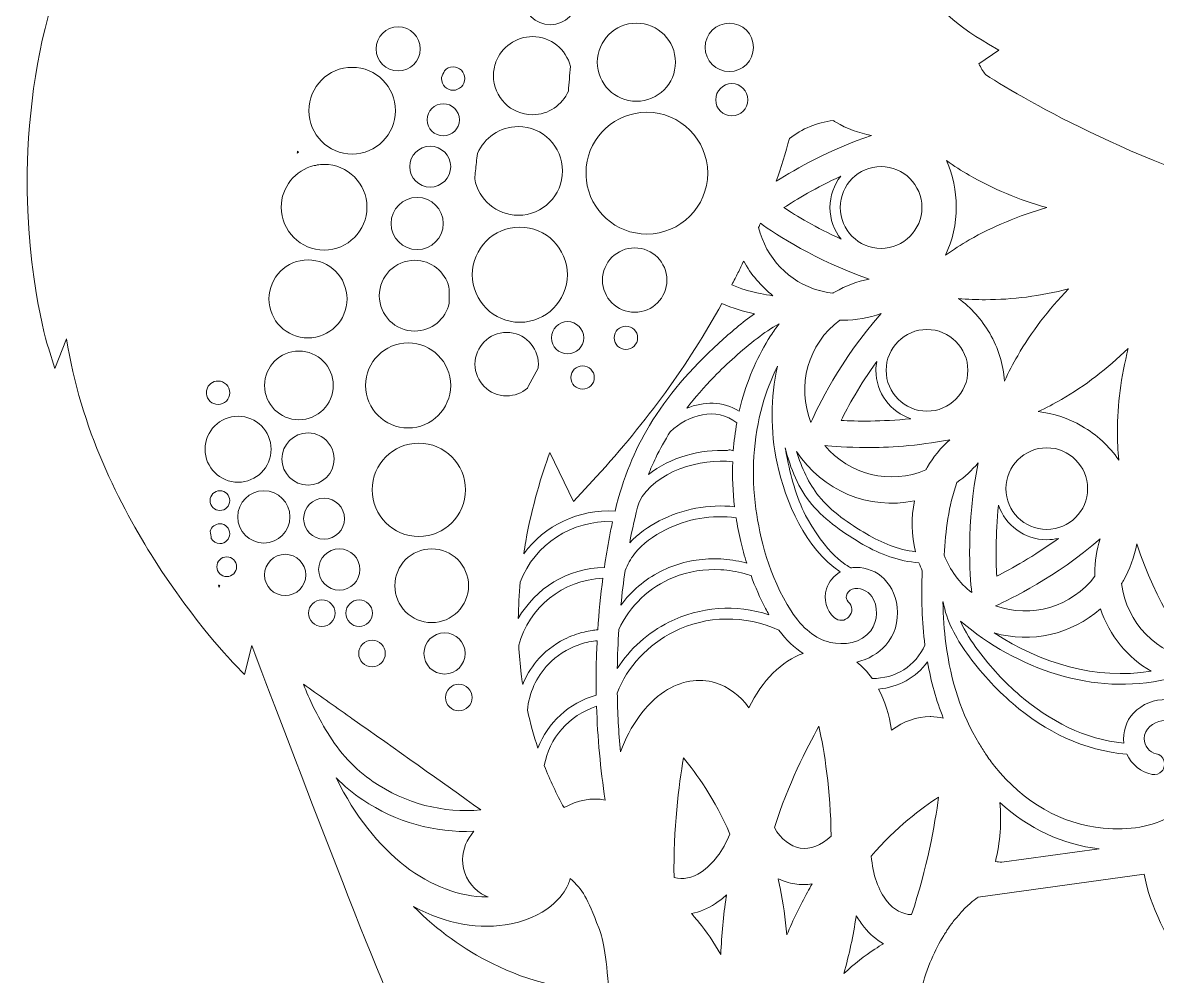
# Model space of a CAD drawing. Header units: millimetres. Extents: x -1097 to 2242, y 80 to 623.
# Drawn here: x 592.5 to 814.7, y 229.6 to 416.4 of the extents above; entities that cross this region are included whole.
import ezdxf

# ---------------------------------------------------------------- set-up
doc = ezdxf.new("R2010")
doc.units = ezdxf.units.MM
doc.header["$MEASUREMENT"] = 0
doc.layers.add('Layer 5', color=7, linetype='Continuous')

msp = doc.modelspace()

# ---------------------------------------------------------------- linework, layer by layer
at = {"layer": 'Layer 5', "lineweight": 0}
for points, knots in [([(1107.17, 281.55), (1107.17, 281.55), (1103.16, 279.67), (1103.16, 279.67), (1103.01, 279.6), (1088.28, 272.71), (1069.85, 267.82), (1052.98, 263.34), (1029.47, 259.66), (1013.25, 267.52), (996.35, 275.71), (987.84, 293.66), (979.6, 311.01), (972.42, 326.14), (965, 341.79), (952.01, 351.15), (933.94, 364.18), (910.05, 367.84), (884.75, 371.72), (870.87, 373.85), (856.53, 376.05), (842.23, 379.88), (811.56, 388.11), (789.65, 400.74), (781.07, 406.21), (780.58, 406.88), (780.15, 407.58), (779.76, 408.32), (779.76, 408.32), (783.7, 411.01), (783.7, 411.01), (783.7, 411.01), (781.63, 412.2), (781.63, 412.2), (768.2, 419.9), (760.38, 432.56), (755.96, 443.05), (755.96, 443.05), (754.98, 445.46), (754.98, 445.46), (754.77, 446.01), (754.57, 446.55), (754.37, 447.08), (751.31, 455.5), (749.99, 462.98), (749.47, 466.81), (754.05, 464.55), (763.27, 460.13), (766.31, 459.72), (768.2, 459.47), (769.72, 459.9), (770.83, 461), (772.93, 463.08), (773.43, 467.48), (772.45, 475.27), (771.16, 485.63), (760.84, 496.07), (754.68, 502.3), (753.49, 503.51), (752.46, 504.55), (751.76, 505.33), (750.29, 506.98), (750.77, 510.97), (751.38, 516.03), (752.2, 522.83), (753.23, 531.3), (750.6, 540.67), (749.67, 543.99), (745.33, 547.82), (740.74, 551.87), (737.45, 554.77), (733.72, 558.06), (733.25, 559.75), (732.81, 561.34), (734.48, 569.57), (735.82, 576.18), (739.31, 593.43), (739.97, 598.67), (737.62, 600.12), (733.22, 602.83), (716.17, 597.22), (712.19, 595.69), (707.07, 593.72), (701.49, 583.89), (698.87, 577.82), (698.87, 577.82), (695.86, 586.68), (695.86, 586.68), (695.86, 586.68), (695.3, 586.96), (695.3, 586.96), (694.86, 587.18), (693, 587.86), (687.97, 587.1), (682.22, 586.24), (676.49, 578.62), (673.37, 567.69), (671.9, 562.55), (671.66, 553.79), (671.42, 545.31), (671.18, 536.32), (670.92, 527.03), (669.21, 523.01), (668.63, 521.62), (668.33, 520.58), (668.08, 519.65), (666.81, 515.12), (665.89, 511.84), (625.88, 468.92), (614.83, 457.07), (606.47, 443.59), (601.02, 428.85), (596.66, 417.06), (594.14, 404.44), (593.54, 391.36), (592.52, 369.08), (597.34, 353.36), (597.54, 352.71), (597.54, 352.71), (598.8, 348.68), (598.8, 348.68), (598.8, 348.68), (601.12, 354.48), (601.12, 354.48), (603.72, 337.11), (611.7, 321.6), (618.3, 311.22), (626.26, 298.72), (633.76, 290.99), (634.08, 290.66), (634.08, 290.66), (635.93, 288.76), (635.93, 288.76), (635.93, 288.76), (637.4, 294.42), (637.4, 294.42), (643.27, 278.84), (662.19, 228.96), (668.5, 215.71), (671.48, 209.43), (674.25, 194.83), (676.09, 175.65), (677.63, 159.6), (677.83, 147.36), (677.32, 144.24), (666.55, 143.99), (655.18, 139.44), (654.56, 127.29), (654.29, 122.07), (657.62, 120.67), (660.29, 119.55), (661.64, 118.99), (663.03, 118.41), (664.11, 117.38), (670.33, 111.43), (678.52, 113.41), (680.67, 114.07), (687.03, 112), (692.67, 112.42), (697.43, 115.31), (697.5, 115.36), (697.58, 115.4), (697.65, 115.45), (695.06, 108.99), (697.02, 103.11), (699.8, 99.76), (702.27, 96.78), (705.63, 95.36), (708.64, 95.92), (713.26, 90.08), (721.96, 91.98), (725.18, 92.95), (726.35, 91.27), (728.58, 89.34), (731.82, 89.34), (732.29, 89.34), (732.79, 89.39), (733.3, 89.47), (739.51, 90.54), (749.73, 95.99), (750.73, 106.09), (751.51, 113.89), (751.03, 129.74), (750.6, 143.72), (750.28, 154.51), (749.97, 164.69), (750.39, 167.56), (751.16, 172.71), (756.64, 185.53), (758.81, 190.46), (759.04, 190.27), (759.26, 190.08), (759.48, 189.88), (759.5, 189.9), (759.52, 189.91), (759.54, 189.92), (759.54, 189.92), (762.25, 187.47), (762.25, 187.47), (762.25, 187.47), (762.54, 190.43), (762.54, 190.43), (762.57, 190.65), (764.81, 212.54), (768.45, 226.89), (769.6, 231.4), (771.22, 234.92), (772.88, 237.63), (773.09, 237.93), (773.29, 238.23), (773.5, 238.53), (773.48, 238.52), (773.46, 238.52), (773.44, 238.52), (773.95, 239.29), (774.46, 239.98), (774.95, 240.61), (775.48, 241.15), (776, 241.75), (776.5, 242.4), (777.99, 243.98), (779.2, 244.84), (779.66, 245.15), (779.66, 245.15), (812.12, 249.61), (812.12, 249.61), (814.64, 237.06), (824.34, 224.08), (840.98, 210.99), (856.02, 199.17), (870.79, 192.02), (870.93, 191.95), (876.76, 189.15), (882.44, 181.69), (881.98, 171.31), (881.6, 162.82), (857.82, 140.6), (848.18, 132.32), (835.2, 131.35), (828.08, 124.64), (825.75, 118.62), (824.18, 114.57), (824.61, 110.6), (826.89, 108.25), (829.2, 105.86), (836.83, 106.44), (839.74, 106.76), (846.32, 103.8), (852.18, 106.44), (854.41, 107.72), (855.69, 106.81), (857.97, 105.3), (859.47, 105.08), (861.14, 104.83), (862.66, 104.72), (864.05, 104.72), (874.69, 104.72), (877.81, 111.32), (879.76, 115.45), (880.28, 116.54), (880.72, 117.47), (881.15, 117.99), (882.69, 119.8), (893.59, 138.12), (902.81, 154.05), (906.59, 160.58), (912, 170.01), (916.31, 177.86), (922.54, 189.18), (922.6, 190.14), (922.65, 190.72), (922.84, 193.5), (921.51, 194.82), (918.59, 197.7), (916.69, 199.58), (914.09, 202.15), (910.39, 206.43), (904.47, 213.29), (904.83, 219.17), (905.67, 222.24), (906.15, 221.76), (906.64, 221.3), (907.13, 220.84), (913.19, 214.78), (924.52, 207.02), (936.4, 198.88), (948.82, 190.37), (961.67, 181.57), (966.07, 176.02), (969.65, 171.5), (970.96, 145.92), (970.46, 141.68), (970.16, 139.08), (968.59, 132.41), (960.69, 126.88), (957.66, 124.76), (955.65, 124.7), (953.31, 124.63), (950.33, 124.55), (946.95, 124.45), (941.75, 120.11), (938.37, 117.29), (935.83, 111.38), (937.61, 106.74), (938.82, 103.61), (942.36, 99.96), (952.44, 100.36), (961.95, 100.73), (966.54, 100.16), (969.89, 99.74), (971.08, 99.59), (972.11, 99.47), (973.16, 99.4), (978.32, 99.08), (985.87, 101.55), (990.13, 109.58), (992.58, 114.18), (997.05, 125.05), (1000.37, 133.35), (1003.67, 141.6), (1004.07, 150.82), (1001.49, 159.31), (1000.45, 162.74), (999.24, 166.35), (997.9, 170.03), (993.36, 182.45), (991.84, 213.67), (991.43, 224.92), (991.78, 224.66), (992.18, 224.39), (992.61, 224.11), (997.55, 220.94), (1006.22, 217.6), (1018.39, 214.17), (1033.8, 209.82), (1048.45, 213.98), (1058.03, 218.24), (1068.36, 222.82), (1075, 228.35), (1075.27, 228.59), (1075.27, 228.59), (1077.7, 230.63), (1077.7, 230.63), (1077.7, 230.63), (1072.37, 231.63), (1072.37, 231.63), (1086.23, 238.01), (1102.2, 256.86), (1102.96, 257.77), (1102.96, 257.77), (1105.58, 260.88), (1105.58, 260.88), (1105.58, 260.88), (1095.6, 259.22), (1095.6, 259.22), (1095.6, 259.22), (1107.17, 281.55), (1107.17, 281.55)], [0, 0, 0, 0, 1, 1, 1, 2, 2, 2, 3, 3, 3, 4, 4, 4, 5, 5, 5, 6, 6, 6, 7, 7, 7, 8, 8, 8, 9, 9, 9, 10, 10, 10, 11, 11, 11, 12, 12, 12, 13, 13, 13, 14, 14, 14, 15, 15, 15, 16, 16, 16, 17, 17, 17, 18, 18, 18, 19, 19, 19, 20, 20, 20, 21, 21, 21, 22, 22, 22, 23, 23, 23, 24, 24, 24, 25, 25, 25, 26, 26, 26, 27, 27, 27, 28, 28, 28, 29, 29, 29, 30, 30, 30, 31, 31, 31, 32, 32, 32, 33, 33, 33, 34, 34, 34, 35, 35, 35, 36, 36, 36, 37, 37, 37, 38, 38, 38, 39, 39, 39, 40, 40, 40, 41, 41, 41, 42, 42, 42, 43, 43, 43, 44, 44, 44, 45, 45, 45, 46, 46, 46, 47, 47, 47, 48, 48, 48, 49, 49, 49, 50, 50, 50, 51, 51, 51, 52, 52, 52, 53, 53, 53, 54, 54, 54, 55, 55, 55, 56, 56, 56, 57, 57, 57, 58, 58, 58, 59, 59, 59, 60, 60, 60, 61, 61, 61, 62, 62, 62, 63, 63, 63, 64, 64, 64, 65, 65, 65, 66, 66, 66, 67, 67, 67, 68, 68, 68, 69, 69, 69, 70, 70, 70, 71, 71, 71, 72, 72, 72, 73, 73, 73, 74, 74, 74, 75, 75, 75, 76, 76, 76, 77, 77, 77, 78, 78, 78, 79, 79, 79, 80, 80, 80, 81, 81, 81, 82, 82, 82, 83, 83, 83, 84, 84, 84, 85, 85, 85, 86, 86, 86, 87, 87, 87, 88, 88, 88, 89, 89, 89, 90, 90, 90, 91, 91, 91, 92, 92, 92, 93, 93, 93, 94, 94, 94, 95, 95, 95, 96, 96, 96, 97, 97, 97, 98, 98, 98, 99, 99, 99, 100, 100, 100, 101, 101, 101, 102, 102, 102, 103, 103, 103, 104, 104, 104, 105, 105, 105, 106, 106, 106, 107, 107, 107, 108, 108, 108, 109, 109, 109, 110, 110, 110, 111, 111, 111, 112, 112, 112, 113, 113, 113, 114, 114, 114, 115, 115, 115, 116, 116, 116, 117, 117, 117, 118, 118, 118, 119, 119, 119, 119]), ([(701.16, 421.29), (701.16, 418.37), (698.78, 415.99), (695.85, 415.99), (692.93, 415.99), (690.55, 418.37), (690.55, 421.29), (690.55, 424.22), (692.93, 426.6), (695.85, 426.6), (698.78, 426.6), (701.16, 424.22), (701.16, 421.29)], [0, 0, 0, 0, 1, 1, 1, 2, 2, 2, 3, 3, 3, 4, 4, 4, 4]), ([(670.36, 411.24), (670.36, 408.85), (668.42, 406.92), (666.04, 406.92), (663.66, 406.92), (661.72, 408.85), (661.72, 411.24), (661.72, 413.62), (663.66, 415.56), (666.04, 415.56), (668.42, 415.56), (670.36, 413.62), (670.36, 411.24)], [0, 0, 0, 0, 1, 1, 1, 2, 2, 2, 3, 3, 3, 4, 4, 4, 4]), ([(712.7, 416.28), (716.92, 416.28), (720.35, 412.85), (720.35, 408.63), (720.35, 404.42), (716.92, 400.98), (712.7, 400.98), (708.48, 400.98), (705.05, 404.42), (705.05, 408.63), (705.05, 412.85), (708.48, 416.28), (712.7, 416.28)], [0, 0, 0, 0, 1, 1, 1, 2, 2, 2, 3, 3, 3, 4, 4, 4, 4]), ([(726.16, 411.55), (726.16, 414.16), (728.29, 416.28), (730.9, 416.28), (733.51, 416.28), (735.63, 414.16), (735.63, 411.55), (735.63, 408.94), (733.51, 406.82), (730.9, 406.82), (728.29, 406.82), (726.16, 408.94), (726.16, 411.55)], [0, 0, 0, 0, 1, 1, 1, 2, 2, 2, 3, 3, 3, 4, 4, 4, 4]), ([(692.35, 413.66), (695.95, 413.66), (698.97, 411.16), (699.78, 407.81), (699.63, 406.13), (699.5, 404.53), (699.38, 403), (698.21, 400.27), (695.5, 398.36), (692.35, 398.36), (688.13, 398.36), (684.7, 401.79), (684.7, 406.01), (684.7, 406.47), (684.74, 406.93), (684.82, 407.37), (684.94, 407.81), (685.06, 408.25), (685.19, 408.69), (686.28, 411.59), (689.08, 413.66), (692.35, 413.66)], [0, 0, 0, 0, 1, 1, 1, 2, 2, 2, 3, 3, 3, 4, 4, 4, 5, 5, 5, 6, 6, 6, 7, 7, 7, 7]), ([(665.53, 399.15), (665.53, 394.47), (661.72, 390.66), (657.04, 390.66), (652.36, 390.66), (648.56, 394.47), (648.56, 399.15), (648.56, 403.83), (652.36, 407.63), (657.04, 407.63), (661.72, 407.63), (665.53, 403.83), (665.53, 399.15)], [0, 0, 0, 0, 1, 1, 1, 2, 2, 2, 3, 3, 3, 4, 4, 4, 4]), ([(676.8, 403.15), (675.54, 403.15), (674.52, 404.17), (674.52, 405.44), (674.52, 405.51), (674.52, 405.59), (674.53, 405.67), (674.72, 406.1), (674.91, 406.53), (675.11, 406.96), (675.53, 407.43), (676.13, 407.72), (676.8, 407.72), (678.07, 407.72), (679.09, 406.7), (679.09, 405.44), (679.09, 404.17), (678.07, 403.15), (676.8, 403.15)], [0, 0, 0, 0, 1, 1, 1, 2, 2, 2, 3, 3, 3, 4, 4, 4, 5, 5, 5, 6, 6, 6, 6]), ([(731.39, 404.44), (733.12, 404.44), (734.54, 403.02), (734.54, 401.28), (734.54, 399.54), (733.12, 398.13), (731.39, 398.13), (729.65, 398.13), (728.23, 399.54), (728.23, 401.28), (728.23, 403.02), (729.65, 404.44), (731.39, 404.44)], [0, 0, 0, 0, 1, 1, 1, 2, 2, 2, 3, 3, 3, 4, 4, 4, 4]), ([(674.89, 394.21), (673.15, 394.21), (671.73, 395.62), (671.73, 397.36), (671.73, 399.1), (673.15, 400.51), (674.89, 400.51), (676.63, 400.51), (678.04, 399.1), (678.04, 397.36), (678.04, 395.62), (676.63, 394.21), (674.89, 394.21)], [0, 0, 0, 0, 1, 1, 1, 2, 2, 2, 3, 3, 3, 4, 4, 4, 4]), ([(726.67, 386.91), (726.67, 380.34), (721.32, 374.99), (714.74, 374.99), (708.64, 374.99), (703.6, 379.59), (702.9, 385.51), (702.89, 386.38), (702.88, 387.26), (702.88, 388.14), (703.5, 394.14), (708.58, 398.84), (714.74, 398.84), (721.32, 398.84), (726.67, 393.49), (726.67, 386.91)], [0, 0, 0, 0, 1, 1, 1, 2, 2, 2, 3, 3, 3, 4, 4, 4, 5, 5, 5, 5]), ([(689.56, 396.03), (694.35, 396.03), (698.24, 392.14), (698.24, 387.35), (698.24, 382.57), (694.35, 378.67), (689.56, 378.67), (685.32, 378.67), (681.78, 381.74), (681.03, 385.77), (681.13, 386.84), (681.24, 387.91), (681.36, 388.98), (681.43, 389.58), (681.5, 390.17), (681.58, 390.75), (682.9, 393.85), (685.98, 396.03), (689.56, 396.03)], [0, 0, 0, 0, 1, 1, 1, 2, 2, 2, 3, 3, 3, 4, 4, 4, 5, 5, 5, 6, 6, 6, 6]), ([(751.21, 397.21), (751.39, 397.1), (751.57, 396.99), (751.75, 396.88), (753.93, 395.63), (756.28, 394.76), (758.72, 394.3), (750.59, 391.52), (744.01, 387.82), (740.08, 385.32), (741.03, 388.08), (741.89, 390.88), (742.66, 393.68), (745.15, 395.64), (748.09, 396.85), (751.21, 397.21)], [0, 0, 0, 0, 1, 1, 1, 2, 2, 2, 3, 3, 3, 4, 4, 4, 5, 5, 5, 5]), ([(646.24, 390.83), (646.29, 390.95), (646.33, 391.07), (646.36, 391.19), (646.42, 391.1), (646.48, 391.02), (646.54, 390.93), (646.44, 390.9), (646.34, 390.87), (646.24, 390.83)], [0, 0, 0, 0, 1, 1, 1, 2, 2, 2, 3, 3, 3, 3]), ([(672.32, 384.18), (670.11, 384.18), (668.31, 385.98), (668.31, 388.19), (668.31, 390.4), (670.11, 392.19), (672.32, 392.19), (674.53, 392.19), (676.33, 390.4), (676.33, 388.19), (676.33, 385.98), (674.53, 384.18), (672.32, 384.18)], [0, 0, 0, 0, 1, 1, 1, 2, 2, 2, 3, 3, 3, 4, 4, 4, 4]), ([(773.41, 389.36), (774.88, 388.33), (776.38, 387.37), (777.9, 386.49), (782.5, 383.84), (787.59, 381.72), (793.07, 380.16), (787.59, 378.61), (782.5, 376.49), (777.9, 373.84), (776.32, 372.92), (774.76, 371.93), (773.23, 370.85), (774.62, 373.78), (775.34, 376.98), (775.34, 380.29), (775.34, 383.46), (774.68, 386.53), (773.41, 389.36)], [0, 0, 0, 0, 1, 1, 1, 2, 2, 2, 3, 3, 3, 4, 4, 4, 5, 5, 5, 6, 6, 6, 6]), ([(649.59, 388.39), (649.79, 388.38), (650.01, 388.42), (650.19, 388.52), (650.63, 388.59), (651.08, 388.63), (651.54, 388.63), (656.17, 388.63), (659.93, 384.86), (659.93, 380.24), (659.93, 375.61), (656.17, 371.85), (651.54, 371.85), (646.91, 371.85), (643.15, 375.61), (643.15, 380.24), (643.15, 384.19), (645.9, 387.51), (649.59, 388.39)], [0, 0, 0, 0, 1, 1, 1, 2, 2, 2, 3, 3, 3, 4, 4, 4, 5, 5, 5, 6, 6, 6, 6]), ([(768.61, 380.19), (768.61, 375.78), (765.02, 372.19), (760.61, 372.19), (756.2, 372.19), (752.61, 375.78), (752.61, 380.19), (752.61, 384.6), (756.2, 388.19), (760.61, 388.19), (765.02, 388.19), (768.61, 384.6), (768.61, 380.19)], [0, 0, 0, 0, 1, 1, 1, 2, 2, 2, 3, 3, 3, 4, 4, 4, 4]), ([(741.6, 380.16), (744, 381.74), (747.85, 384.07), (752.71, 386.31), (751.4, 384.62), (750.61, 382.49), (750.61, 380.19), (750.61, 377.85), (751.42, 375.7), (752.77, 373.99), (747.88, 376.24), (744.01, 378.58), (741.6, 380.16)], [0, 0, 0, 0, 1, 1, 1, 2, 2, 2, 3, 3, 3, 4, 4, 4, 4]), ([(664.65, 377.05), (664.65, 379.87), (666.95, 382.17), (669.77, 382.17), (672.59, 382.17), (674.89, 379.87), (674.89, 377.05), (674.89, 374.23), (672.59, 371.93), (669.77, 371.93), (666.95, 371.93), (664.65, 374.23), (664.65, 377.05)], [0, 0, 0, 0, 1, 1, 1, 2, 2, 2, 3, 3, 3, 4, 4, 4, 4]), ([(689.87, 376.35), (695.01, 376.35), (699.19, 372.17), (699.19, 367.03), (699.19, 361.89), (695.01, 357.71), (689.87, 357.71), (684.74, 357.71), (680.56, 361.89), (680.56, 367.03), (680.56, 372.17), (684.74, 376.35), (689.87, 376.35)], [0, 0, 0, 0, 1, 1, 1, 2, 2, 2, 3, 3, 3, 4, 4, 4, 4]), ([(736.63, 376.25), (736.75, 376.53), (736.86, 376.81), (736.98, 377.09), (740.01, 374.93), (747.81, 369.82), (758.27, 366.18), (755.94, 365.71), (753.69, 364.86), (751.61, 363.66), (751.45, 363.57), (751.3, 363.47), (751.14, 363.38), (750.45, 363.46), (749.74, 363.59), (749.05, 363.77), (748.89, 363.84), (748.74, 363.89), (748.58, 363.91), (748.58, 363.91), (748.47, 363.92), (748.47, 363.92), (742.58, 365.61), (738.08, 370.31), (736.63, 376.25)], [0, 0, 0, 0, 1, 1, 1, 2, 2, 2, 3, 3, 3, 4, 4, 4, 5, 5, 5, 6, 6, 6, 7, 7, 7, 8, 8, 8, 8]), ([(712.37, 359.67), (708.89, 359.67), (706.06, 362.5), (706.06, 365.98), (706.06, 369.45), (708.89, 372.28), (712.37, 372.28), (715.84, 372.28), (718.67, 369.45), (718.67, 365.98), (718.67, 362.5), (715.84, 359.67), (712.37, 359.67)], [0, 0, 0, 0, 1, 1, 1, 2, 2, 2, 3, 3, 3, 4, 4, 4, 4]), ([(648.39, 369.93), (652.61, 369.93), (656.04, 366.5), (656.04, 362.28), (656.04, 358.07), (652.61, 354.64), (648.39, 354.64), (644.18, 354.64), (640.75, 358.07), (640.75, 362.28), (640.75, 366.5), (644.18, 369.93), (648.39, 369.93)], [0, 0, 0, 0, 1, 1, 1, 2, 2, 2, 3, 3, 3, 4, 4, 4, 4]), ([(669.28, 369.85), (672.52, 369.85), (675.24, 367.61), (676, 364.6), (676.01, 363.55), (676.03, 362.51), (676.05, 361.46), (675.38, 358.34), (672.6, 355.99), (669.28, 355.99), (665.46, 355.99), (662.35, 359.1), (662.35, 362.92), (662.35, 366.74), (665.46, 369.85), (669.28, 369.85)], [0, 0, 0, 0, 1, 1, 1, 2, 2, 2, 3, 3, 3, 4, 4, 4, 5, 5, 5, 5]), ([(732.59, 367.39), (732.96, 368.15), (733.34, 368.92), (733.71, 369.7), (735.14, 367.09), (737.1, 364.77), (739.45, 362.92), (738.59, 363.02), (737.75, 363.19), (737.03, 363.33), (737.03, 363.33), (736.6, 363.42), (736.6, 363.42), (734.86, 363.76), (733.11, 364.3), (731.39, 365.03), (731.83, 365.89), (732.22, 366.65), (732.59, 367.39)], [0, 0, 0, 0, 1, 1, 1, 2, 2, 2, 3, 3, 3, 4, 4, 4, 5, 5, 5, 6, 6, 6, 6]), ([(787.37, 351.17), (786.45, 349.58), (785.59, 347.92), (784.8, 346.21), (784.55, 349.48), (783.57, 352.64), (781.9, 355.55), (780.33, 358.25), (778.26, 360.56), (775.79, 362.36), (777.56, 362.21), (779.32, 362.13), (781.04, 362.13), (786.34, 362.13), (791.81, 362.84), (797.34, 364.24), (793.37, 360.15), (790.02, 355.77), (787.37, 351.17)], [0, 0, 0, 0, 1, 1, 1, 2, 2, 2, 3, 3, 3, 4, 4, 4, 5, 5, 5, 6, 6, 6, 6]), ([(690.64, 312.38), (690.76, 313.18), (690.89, 313.98), (691.03, 314.78), (692.29, 321.81), (694.16, 327.86), (695.74, 332.18), (695.74, 332.18), (700.41, 322.63), (700.41, 322.63), (700.41, 322.63), (704.87, 327.49), (704.87, 327.49), (714.64, 338.11), (722.91, 349.51), (729.44, 361.38), (731.54, 360.47), (733.68, 359.8), (735.84, 359.38), (733.36, 357.69), (731.1, 355.65), (729.05, 353.81), (729.05, 353.81), (728.83, 353.61), (728.83, 353.61), (723.29, 348.62), (718.72, 343.21), (715.27, 337.52), (712.31, 332.64), (710.12, 327.21), (708.52, 320.73), (701.31, 321.12), (694.71, 317.91), (690.64, 312.38)], [0, 0, 0, 0, 1, 1, 1, 2, 2, 2, 3, 3, 3, 4, 4, 4, 5, 5, 5, 6, 6, 6, 7, 7, 7, 8, 8, 8, 9, 9, 9, 10, 10, 10, 11, 11, 11, 11]), ([(699.24, 351.52), (697.5, 351.52), (696.08, 352.94), (696.08, 354.67), (696.08, 356.41), (697.5, 357.83), (699.24, 357.83), (700.98, 357.83), (702.39, 356.41), (702.39, 354.67), (702.39, 352.94), (700.98, 351.52), (699.24, 351.52)], [0, 0, 0, 0, 1, 1, 1, 2, 2, 2, 3, 3, 3, 4, 4, 4, 4]), ([(746.89, 338.11), (744.02, 345.22), (746.25, 353.47), (752.54, 358.13), (752.75, 358.13), (752.96, 358.12), (753.17, 358.12), (755.72, 358.12), (758.23, 358.56), (760.61, 359.41), (752.55, 350.22), (748.15, 340.98), (746.89, 338.11)], [0, 0, 0, 0, 1, 1, 1, 2, 2, 2, 3, 3, 3, 4, 4, 4, 4]), ([(687.3, 355.71), (690.72, 355.71), (693.51, 352.92), (693.51, 349.5), (693.51, 349.25), (693.49, 349), (693.46, 348.75), (693.46, 348.75), (691.51, 345.11), (691.51, 345.11), (691.49, 345.07), (691.44, 344.97), (691.35, 344.81), (690.26, 343.87), (688.85, 343.3), (687.3, 343.3), (683.88, 343.3), (681.09, 346.08), (681.09, 349.5), (681.09, 352.92), (683.88, 355.71), (687.3, 355.71)], [0, 0, 0, 0, 1, 1, 1, 2, 2, 2, 3, 3, 3, 4, 4, 4, 5, 5, 5, 6, 6, 6, 7, 7, 7, 7]), ([(712.94, 354.67), (712.94, 353.41), (711.91, 352.39), (710.65, 352.39), (709.39, 352.39), (708.36, 353.41), (708.36, 354.67), (708.36, 355.94), (709.39, 356.96), (710.65, 356.96), (711.91, 356.96), (712.94, 355.94), (712.94, 354.67)], [0, 0, 0, 0, 1, 1, 1, 2, 2, 2, 3, 3, 3, 4, 4, 4, 4]), ([(733.38, 342.41), (733.18, 341.7), (733.01, 340.99), (732.84, 340.27), (729.62, 342.28), (725.89, 342.25), (722.55, 340.86), (724.16, 342.96), (725.94, 345.02), (727.9, 347.03), (730.48, 349.68), (733.32, 352.21), (736.35, 354.55), (737.66, 355.56), (739.11, 356.61), (740.66, 357.42), (740.1, 356.7), (739.54, 355.91), (738.99, 355.05), (736.54, 351.25), (734.66, 347), (733.38, 342.41)], [0, 0, 0, 0, 1, 1, 1, 2, 2, 2, 3, 3, 3, 4, 4, 4, 5, 5, 5, 6, 6, 6, 7, 7, 7, 7]), ([(777.61, 348.3), (777.61, 343.89), (774.02, 340.3), (769.61, 340.3), (765.2, 340.3), (761.61, 343.89), (761.61, 348.3), (761.61, 352.71), (765.2, 356.3), (769.61, 356.3), (774.02, 356.3), (777.61, 352.71), (777.61, 348.3)], [0, 0, 0, 0, 1, 1, 1, 2, 2, 2, 3, 3, 3, 4, 4, 4, 4]), ([(668, 353.67), (672.59, 353.67), (676.33, 349.94), (676.33, 345.34), (676.33, 340.75), (672.59, 337.01), (668, 337.01), (663.4, 337.01), (659.66, 340.75), (659.66, 345.34), (659.66, 349.94), (663.4, 353.67), (668, 353.67)], [0, 0, 0, 0, 1, 1, 1, 2, 2, 2, 3, 3, 3, 4, 4, 4, 4]), ([(646.61, 352.07), (650.32, 352.07), (653.34, 349.05), (653.34, 345.34), (653.34, 341.63), (650.32, 338.61), (646.61, 338.61), (642.9, 338.61), (639.88, 341.63), (639.88, 345.34), (639.88, 349.05), (642.9, 352.07), (646.61, 352.07)], [0, 0, 0, 0, 1, 1, 1, 2, 2, 2, 3, 3, 3, 4, 4, 4, 4]), ([(806.9, 336.27), (806.9, 334.45), (806.98, 332.59), (807.16, 330.72), (805.3, 333.44), (802.86, 335.71), (799.94, 337.39), (797.28, 338.93), (794.38, 339.88), (791.39, 340.22), (792.96, 340.96), (794.48, 341.75), (795.94, 342.59), (800.54, 345.25), (804.92, 348.6), (809.01, 352.57), (807.61, 347.04), (806.9, 341.57), (806.9, 336.27)], [0, 0, 0, 0, 1, 1, 1, 2, 2, 2, 3, 3, 3, 4, 4, 4, 5, 5, 5, 6, 6, 6, 6]), ([(702.16, 349.18), (703.42, 349.18), (704.45, 348.15), (704.45, 346.89), (704.45, 345.63), (703.42, 344.61), (702.16, 344.61), (700.9, 344.61), (699.87, 345.63), (699.87, 346.89), (699.87, 348.15), (700.9, 349.18), (702.16, 349.18)], [0, 0, 0, 0, 1, 1, 1, 2, 2, 2, 3, 3, 3, 4, 4, 4, 4]), ([(750.65, 295.03), (747.79, 295.69), (745.22, 297.76), (743.01, 301.17), (738.63, 307.95), (736.85, 315.75), (736.12, 321.11), (735.17, 328.17), (735.59, 335.01), (737.38, 341.46), (738.12, 344.12), (739.12, 346.7), (740.35, 349.14), (738.94, 342.92), (738.91, 336.44), (740.26, 330.14), (741.9, 322.46), (745.84, 313.4), (752.62, 308.84), (751.38, 308.1), (750.42, 306.93), (749.95, 305.51), (749.28, 303.44), (749.85, 301.33), (751.48, 299.86), (752.33, 299.1), (753.55, 299.18), (754.33, 300.04), (755.12, 300.92), (755.07, 302.18), (754.2, 302.96), (753.76, 303.35), (753.75, 303.82), (753.82, 304.14), (753.93, 304.73), (754.39, 305.26), (754.96, 305.46), (756.4, 305.96), (758, 305.1), (758.78, 304.03), (760.11, 302.2), (760.02, 299.24), (758.58, 297.29), (758.58, 297.29), (758.58, 297.29), (758.58, 297.29), (756.79, 294.87), (753.31, 294.41), (750.65, 295.03)], [0, 0, 0, 0, 1, 1, 1, 2, 2, 2, 3, 3, 3, 4, 4, 4, 5, 5, 5, 6, 6, 6, 7, 7, 7, 8, 8, 8, 9, 9, 9, 10, 10, 10, 11, 11, 11, 12, 12, 12, 13, 13, 13, 14, 14, 14, 15, 15, 15, 16, 16, 16, 16]), ([(766.42, 338.82), (760.67, 338.23), (755.8, 338.32), (752.77, 338.5), (754.12, 341.19), (756.43, 345.38), (759.76, 350), (759.66, 349.44), (759.61, 348.88), (759.61, 348.3), (759.61, 343.9), (762.47, 340.15), (766.42, 338.82)], [0, 0, 0, 0, 1, 1, 1, 2, 2, 2, 3, 3, 3, 4, 4, 4, 4]), ([(633.08, 343.91), (633.08, 342.64), (632.05, 341.61), (630.78, 341.61), (629.58, 341.61), (628.59, 342.54), (628.49, 343.72), (628.51, 343.97), (628.54, 344.23), (628.56, 344.49), (628.82, 345.48), (629.71, 346.21), (630.78, 346.21), (632.05, 346.21), (633.08, 345.18), (633.08, 343.91)], [0, 0, 0, 0, 1, 1, 1, 2, 2, 2, 3, 3, 3, 4, 4, 4, 5, 5, 5, 5]), ([(731.68, 332.55), (731.53, 332.59), (731.39, 332.63), (731.24, 332.67), (730.96, 332.75), (730.72, 332.71), (730.53, 332.6), (725.38, 332.87), (719.25, 331.29), (715.04, 327.87), (715.48, 328.98), (715.95, 330.08), (716.48, 331.16), (717.32, 332.88), (718.28, 334.59), (719.34, 336.28), (722.84, 339.69), (728.26, 341.17), (732.38, 338.02), (732.05, 336.23), (731.82, 334.4), (731.68, 332.55)], [0, 0, 0, 0, 1, 1, 1, 2, 2, 2, 3, 3, 3, 4, 4, 4, 5, 5, 5, 6, 6, 6, 7, 7, 7, 7]), ([(634.69, 339.3), (638.25, 339.3), (641.15, 336.4), (641.15, 332.84), (641.15, 329.28), (638.25, 326.38), (634.69, 326.38), (631.13, 326.38), (628.23, 329.28), (628.23, 332.84), (628.23, 336.4), (631.13, 339.3), (634.69, 339.3)], [0, 0, 0, 0, 1, 1, 1, 2, 2, 2, 3, 3, 3, 4, 4, 4, 4]), ([(648.39, 336.05), (649.22, 336.05), (649.99, 335.85), (650.68, 335.5), (650.77, 335.45), (650.86, 335.41), (650.95, 335.36), (652.48, 334.47), (653.51, 332.82), (653.51, 330.93), (653.51, 328.11), (651.22, 325.82), (648.39, 325.82), (645.57, 325.82), (643.28, 328.11), (643.28, 330.93), (643.28, 333.76), (645.57, 336.05), (648.39, 336.05)], [0, 0, 0, 0, 1, 1, 1, 2, 2, 2, 3, 3, 3, 4, 4, 4, 5, 5, 5, 6, 6, 6, 6]), ([(660.95, 324.91), (660.95, 329.95), (665.05, 334.05), (670.09, 334.05), (675.13, 334.05), (679.24, 329.95), (679.24, 324.91), (679.24, 319.86), (675.13, 315.76), (670.09, 315.76), (665.05, 315.76), (660.95, 319.86), (660.95, 324.91)], [0, 0, 0, 0, 1, 1, 1, 2, 2, 2, 3, 3, 3, 4, 4, 4, 4]), ([(749.58, 333.59), (751.06, 333.43), (753.95, 333.18), (757.79, 333.18), (761.82, 333.18), (767.6, 333.47), (774.05, 334.69), (772.32, 333.14), (770.84, 331.31), (769.66, 329.28), (769.66, 329.28), (769.66, 329.28), (769.66, 329.28), (769.57, 329.12), (769.48, 328.96), (769.4, 328.8), (762.43, 325.82), (754.33, 327.87), (749.58, 333.59)], [0, 0, 0, 0, 1, 1, 1, 2, 2, 2, 3, 3, 3, 4, 4, 4, 5, 5, 5, 6, 6, 6, 6]), ([(731.93, 321.6), (726.86, 322.11), (721.73, 321.18), (717.17, 318.81), (715.07, 317.71), (713.01, 316.3), (711.39, 314.52), (711.87, 317.13), (712.46, 319.81), (713.22, 322.48), (716.21, 328.53), (725.42, 331.15), (731.51, 330.41), (731.52, 330.4), (731.54, 330.41), (731.56, 330.4), (731.45, 327.5), (731.58, 324.56), (731.93, 321.6)], [0, 0, 0, 0, 1, 1, 1, 2, 2, 2, 3, 3, 3, 4, 4, 4, 5, 5, 5, 6, 6, 6, 6]), ([(763.77, 301.95), (763.19, 307.29), (758.91, 310.07), (755.09, 309.67), (754.94, 309.65), (754.8, 309.63), (754.65, 309.61), (754.61, 309.89), (750.83, 310.98), (746.2, 319.24), (744.27, 322.7), (743.08, 326.96), (742.26, 330.83), (742.1, 331.59), (741.96, 332.35), (741.85, 333.11), (742.86, 329.18), (744.43, 325.09), (747.08, 322), (749.78, 318.85), (753.5, 316.29), (757.07, 314.22), (760.47, 312.24), (764.13, 310.9), (768.04, 310.61), (768.24, 310.08), (768.45, 309.55), (768.69, 309.03), (768.47, 303.74), (768.64, 298.98), (769.21, 294.51), (767.4, 290.44), (763.37, 287.87), (758.86, 287.96), (757.98, 289.22), (756.96, 290.29), (755.84, 291.15), (758.12, 291.71), (760.11, 292.87), (761.53, 294.49), (763.3, 296.51), (764.07, 299.08), (763.77, 301.95)], [0, 0, 0, 0, 1, 1, 1, 2, 2, 2, 3, 3, 3, 4, 4, 4, 5, 5, 5, 6, 6, 6, 7, 7, 7, 8, 8, 8, 9, 9, 9, 10, 10, 10, 11, 11, 11, 12, 12, 12, 13, 13, 13, 14, 14, 14, 14]), ([(767.38, 312.78), (763.94, 313.16), (760.72, 314.51), (757.74, 316.27), (754.45, 318.22), (750.84, 320.66), (748.43, 323.67), (746.43, 326.17), (745.01, 329.2), (744.08, 332.43), (749.05, 324.72), (758.22, 320.89), (767.17, 322.75), (766.48, 319.45), (766.56, 316.04), (767.38, 312.78)], [0, 0, 0, 0, 1, 1, 1, 2, 2, 2, 3, 3, 3, 4, 4, 4, 5, 5, 5, 5]), ([(785.07, 325.13), (785.07, 329.54), (788.66, 333.13), (793.07, 333.13), (797.48, 333.13), (801.07, 329.54), (801.07, 325.13), (801.07, 320.72), (797.48, 317.13), (793.07, 317.13), (788.66, 317.13), (785.07, 320.72), (785.07, 325.13)], [0, 0, 0, 0, 1, 1, 1, 2, 2, 2, 3, 3, 3, 4, 4, 4, 4]), ([(775.47, 326.34), (777.01, 327.43), (778.41, 328.72), (779.63, 330.16), (777.23, 318.19), (778.02, 307.98), (778.37, 304.78), (775.95, 306.68), (774.07, 309.21), (772.97, 312.1), (773.28, 316.82), (773.81, 321.79), (775.47, 326.34)], [0, 0, 0, 0, 1, 1, 1, 2, 2, 2, 3, 3, 3, 4, 4, 4, 4]), ([(631.13, 324.72), (632.2, 324.72), (633.07, 323.85), (633.07, 322.78), (633.07, 321.71), (632.2, 320.85), (631.13, 320.85), (630.07, 320.85), (629.2, 321.71), (629.2, 322.78), (629.2, 323.85), (630.07, 324.72), (631.13, 324.72)], [0, 0, 0, 0, 1, 1, 1, 2, 2, 2, 3, 3, 3, 4, 4, 4, 4]), ([(634.63, 319.6), (634.63, 322.42), (636.92, 324.72), (639.75, 324.72), (642.57, 324.72), (644.86, 322.42), (644.86, 319.6), (644.86, 316.78), (642.57, 314.48), (639.75, 314.48), (636.92, 314.48), (634.63, 316.78), (634.63, 319.6)], [0, 0, 0, 0, 1, 1, 1, 2, 2, 2, 3, 3, 3, 4, 4, 4, 4]), ([(651.54, 323.25), (653.75, 323.25), (655.55, 321.46), (655.55, 319.25), (655.55, 317.04), (653.75, 315.24), (651.54, 315.24), (649.33, 315.24), (647.53, 317.04), (647.53, 319.25), (647.53, 321.46), (649.33, 323.25), (651.54, 323.25)], [0, 0, 0, 0, 1, 1, 1, 2, 2, 2, 3, 3, 3, 4, 4, 4, 4]), ([(712.32, 312.35), (713.9, 314.37), (716.1, 315.9), (718.37, 317.06), (722.64, 319.24), (727.49, 320.03), (732.23, 319.44), (732.47, 317.89), (732.76, 316.35), (733.13, 314.8), (733.47, 313.36), (733.87, 311.95), (734.31, 310.56), (734.19, 310.59), (734.07, 310.62), (733.96, 310.65), (733.18, 310.85), (732.4, 311), (731.61, 311.12), (730.04, 311.35), (728.44, 311.44), (726.85, 311.37), (723.57, 311.22), (720.32, 310.39), (717.4, 308.9), (714.3, 307.32), (711.67, 305.04), (709.67, 302.29), (709.89, 304.58), (710.17, 306.85), (710.5, 309.12), (710.97, 310.27), (711.54, 311.36), (712.32, 312.35)], [0, 0, 0, 0, 1, 1, 1, 2, 2, 2, 3, 3, 3, 4, 4, 4, 5, 5, 5, 6, 6, 6, 7, 7, 7, 8, 8, 8, 9, 9, 9, 10, 10, 10, 11, 11, 11, 11]), ([(793.07, 315.13), (793.85, 315.13), (794.6, 315.23), (795.33, 315.39), (790.49, 311.85), (786.06, 309.4), (783.27, 308), (783.09, 311.08), (783, 316.03), (783.62, 321.88), (784.97, 317.96), (788.69, 315.13), (793.07, 315.13)], [0, 0, 0, 0, 1, 1, 1, 2, 2, 2, 3, 3, 3, 4, 4, 4, 4]), ([(629.44, 315.37), (629.38, 315.84), (629.32, 316.32), (629.26, 316.8), (629.48, 317.63), (630.24, 318.25), (631.13, 318.25), (632.2, 318.25), (633.07, 317.38), (633.07, 316.31), (633.07, 315.24), (632.2, 314.38), (631.13, 314.38), (630.41, 314.38), (629.77, 314.78), (629.44, 315.37)], [0, 0, 0, 0, 1, 1, 1, 2, 2, 2, 3, 3, 3, 4, 4, 4, 5, 5, 5, 5]), ([(707.43, 315.71), (707.05, 313.72), (706.72, 311.72), (706.43, 309.7), (699.18, 309.59), (692.92, 305.57), (689.57, 299.7), (689.6, 302.06), (689.73, 304.44), (689.95, 306.84), (692.78, 314.22), (700.09, 319.02), (708.03, 318.66), (707.82, 317.7), (707.62, 316.72), (707.43, 315.71)], [0, 0, 0, 0, 1, 1, 1, 2, 2, 2, 3, 3, 3, 4, 4, 4, 5, 5, 5, 5]), ([(650.47, 309.3), (650.47, 311.52), (652.28, 313.34), (654.51, 313.34), (656.74, 313.34), (658.55, 311.52), (658.55, 309.3), (658.55, 307.07), (656.74, 305.26), (654.51, 305.26), (652.28, 305.26), (650.47, 307.07), (650.47, 309.3)], [0, 0, 0, 0, 1, 1, 1, 2, 2, 2, 3, 3, 3, 4, 4, 4, 4]), ([(672.61, 313.34), (676.59, 313.34), (679.83, 310.1), (679.83, 306.12), (679.83, 302.14), (676.59, 298.9), (672.61, 298.9), (668.63, 298.9), (665.39, 302.14), (665.39, 306.12), (665.39, 310.1), (668.63, 313.34), (672.61, 313.34)], [0, 0, 0, 0, 1, 1, 1, 2, 2, 2, 3, 3, 3, 4, 4, 4, 4]), ([(803.54, 315.29), (802.84, 313.11), (802.48, 310.83), (802.48, 308.53), (802.48, 308.34), (802.49, 308.16), (802.49, 307.98), (797.98, 301.95), (789.99, 299.66), (783.03, 302.19), (786, 303.5), (794.73, 307.72), (803.54, 315.29)], [0, 0, 0, 0, 1, 1, 1, 2, 2, 2, 3, 3, 3, 4, 4, 4, 4]), ([(822.25, 291.67), (814.65, 292.73), (808.63, 298.79), (807.73, 306.57), (807.85, 306.74), (807.95, 306.93), (808.06, 307.11), (809.35, 309.35), (810.23, 311.78), (810.68, 314.29), (814.55, 302.78), (820.3, 294.34), (822.25, 291.67)], [0, 0, 0, 0, 1, 1, 1, 2, 2, 2, 3, 3, 3, 4, 4, 4, 4]), ([(632.48, 307.91), (631.41, 307.91), (630.54, 308.77), (630.54, 309.84), (630.54, 310.91), (631.41, 311.78), (632.48, 311.78), (633.54, 311.78), (634.41, 310.91), (634.41, 309.84), (634.41, 308.77), (633.54, 307.91), (632.48, 307.91)], [0, 0, 0, 0, 1, 1, 1, 2, 2, 2, 3, 3, 3, 4, 4, 4, 4]), ([(643.92, 304.19), (641.69, 304.19), (639.88, 306.01), (639.88, 308.23), (639.88, 310.46), (641.69, 312.27), (643.92, 312.27), (646.15, 312.27), (647.96, 310.46), (647.96, 308.23), (647.96, 306.01), (646.15, 304.19), (643.92, 304.19)], [0, 0, 0, 0, 1, 1, 1, 2, 2, 2, 3, 3, 3, 4, 4, 4, 4]), ([(719.08, 298.98), (715.02, 296.94), (711.39, 293.77), (708.96, 289.89), (709, 292.44), (709.1, 294.98), (709.27, 297.52), (711.36, 302.14), (715.27, 305.88), (719.99, 307.76), (722.92, 308.93), (726.09, 309.42), (729.24, 309.24), (730.79, 309.15), (732.33, 308.9), (733.83, 308.5), (734.31, 308.37), (734.74, 308.2), (735.16, 308.09), (735.97, 305.88), (736.91, 303.74), (737.98, 301.68), (738.2, 301.25), (738.43, 300.84), (738.66, 300.44), (732.22, 302.49), (725.19, 302.07), (719.08, 298.98)], [0, 0, 0, 0, 1, 1, 1, 2, 2, 2, 3, 3, 3, 4, 4, 4, 5, 5, 5, 6, 6, 6, 7, 7, 7, 8, 8, 8, 9, 9, 9, 9]), ([(690.43, 286.76), (690.32, 287.45), (690.23, 288.14), (690.14, 288.83), (689.92, 290.68), (689.76, 292.56), (689.67, 294.46), (691.62, 301.81), (698.18, 307.27), (706.14, 307.58), (705.7, 304.24), (705.37, 300.87), (705.14, 297.49), (705.14, 297.49), (705.14, 297.49), (705.14, 297.49), (705.13, 297.48), (705.13, 297.48), (705.12, 297.48), (704.76, 297.45), (704.4, 297.41), (704.04, 297.36), (703.5, 297.28), (702.97, 297.18), (702.44, 297.05), (701.12, 296.74), (699.85, 296.26), (698.64, 295.65), (696.55, 294.59), (694.65, 293.13), (693.14, 291.32), (691.99, 289.95), (691.08, 288.4), (690.43, 286.76)], [0, 0, 0, 0, 1, 1, 1, 2, 2, 2, 3, 3, 3, 4, 4, 4, 5, 5, 5, 6, 6, 6, 7, 7, 7, 8, 8, 8, 9, 9, 9, 10, 10, 10, 11, 11, 11, 11]), ([(630.93, 305.86), (630.91, 305.99), (630.89, 306.12), (630.86, 306.26), (630.95, 306.22), (631.04, 306.19), (631.13, 306.15), (631.06, 306.06), (630.99, 305.96), (630.93, 305.86)], [0, 0, 0, 0, 1, 1, 1, 2, 2, 2, 3, 3, 3, 3]), ([(651.12, 303.35), (652.55, 303.35), (653.72, 302.18), (653.72, 300.75), (653.72, 299.31), (652.55, 298.14), (651.12, 298.14), (649.68, 298.14), (648.51, 299.31), (648.51, 300.75), (648.51, 302.18), (649.68, 303.35), (651.12, 303.35)], [0, 0, 0, 0, 1, 1, 1, 2, 2, 2, 3, 3, 3, 4, 4, 4, 4]), ([(658.41, 303.35), (659.84, 303.35), (661.01, 302.18), (661.01, 300.75), (661.01, 299.31), (659.84, 298.14), (658.41, 298.14), (656.97, 298.14), (655.8, 299.31), (655.8, 300.75), (655.8, 302.18), (656.97, 303.35), (658.41, 303.35)], [0, 0, 0, 0, 1, 1, 1, 2, 2, 2, 3, 3, 3, 4, 4, 4, 4]), ([(804.12, 258.63), (796.05, 259.38), (788.5, 263.7), (782.85, 270.79), (782.25, 271.53), (781.66, 272.33), (781.08, 273.18), (780.68, 273.93), (780.23, 274.63), (779.76, 275.27), (776.43, 280.84), (774.26, 287.41), (773.31, 294.78), (772.98, 297.4), (772.78, 300.11), (772.73, 302.98), (772.75, 302.96), (772.77, 302.94), (772.79, 302.92), (773.42, 299.26), (775.25, 295.91), (777.42, 292.89), (780.02, 289.28), (783.05, 285.93), (786.42, 283.03), (792.75, 277.58), (800.4, 273.78), (808.77, 273.13), (809.7, 271.06), (811.49, 269.6), (813.69, 269.17), (814.43, 269.02), (815.12, 269.25), (815.59, 269.79), (816.09, 270.36), (816.26, 271.19), (816.01, 271.91), (815.78, 272.59), (815.23, 273.06), (814.5, 273.2), (813.17, 273.47), (812.19, 274.72), (812.16, 276.18), (812.12, 278.06), (813.91, 279.39), (815.62, 279.69), (817.11, 279.95), (818.47, 279.58), (819.67, 278.61), (821.47, 277.15), (822.75, 274.37), (822.84, 271.68), (823.01, 266.97), (820.98, 263.05), (817.26, 260.93), (813.84, 258.97), (809.17, 258.16), (804.12, 258.63)], [0, 0, 0, 0, 1, 1, 1, 2, 2, 2, 3, 3, 3, 4, 4, 4, 5, 5, 5, 6, 6, 6, 7, 7, 7, 8, 8, 8, 9, 9, 9, 10, 10, 10, 11, 11, 11, 12, 12, 12, 13, 13, 13, 14, 14, 14, 15, 15, 15, 16, 16, 16, 17, 17, 17, 18, 18, 18, 19, 19, 19, 19]), ([(728.17, 287.12), (724.89, 288.12), (721.44, 287.52), (718.2, 285.39), (714.53, 282.98), (711.48, 278.75), (709.58, 273.6), (709.22, 277.43), (709.02, 281.25), (708.96, 285.07), (710.84, 290.3), (715.08, 294.6), (720.02, 297.1), (726.45, 300.36), (734.06, 300.38), (740.6, 297.44), (742.06, 295.48), (743.64, 293.96), (745.37, 292.85), (741.17, 291.41), (737.32, 287.58), (734.74, 282.21), (732.96, 284.66), (730.71, 286.34), (728.17, 287.12)], [0, 0, 0, 0, 1, 1, 1, 2, 2, 2, 3, 3, 3, 4, 4, 4, 5, 5, 5, 6, 6, 6, 7, 7, 7, 8, 8, 8, 8]), ([(803.59, 301.62), (805.31, 296.34), (808.89, 292.04), (813.5, 289.36), (802.75, 287.65), (791.84, 290.92), (782.79, 296.87), (790, 294.81), (797.86, 296.52), (803.59, 301.62)], [0, 0, 0, 0, 1, 1, 1, 2, 2, 2, 3, 3, 3, 3]), ([(824.27, 279.75), (822.37, 282.16), (819.5, 283.68), (816.59, 283.81), (814.1, 283.92), (811.78, 282.98), (810.06, 281.17), (808.57, 279.61), (807.9, 277.44), (808.17, 275.28), (800.55, 276.02), (793.56, 279.68), (787.8, 284.64), (784.79, 287.23), (782.08, 290.17), (779.7, 293.36), (778.34, 295.18), (777.08, 297.12), (776.17, 299.18), (787.26, 289.79), (802.21, 284.47), (816.65, 287.84), (819.15, 286.88), (821.85, 286.36), (824.65, 286.36), (825.33, 286.36), (825.99, 286.39), (826.66, 286.45), (827.92, 285.46), (828.98, 283.88), (829.69, 282.8), (830.83, 281.05), (831.67, 279.14), (832.23, 277.14), (833.08, 274.12), (833.2, 270.91), (832.6, 267.84), (831.83, 267.16), (831.03, 266.48), (830.19, 265.78), (828.14, 264.08), (825.94, 262.25), (823.59, 260.88), (824.32, 261.76), (824.93, 262.7), (825.39, 263.71), (827.46, 268.14), (827.98, 275.06), (824.27, 279.75)], [0, 0, 0, 0, 1, 1, 1, 2, 2, 2, 3, 3, 3, 4, 4, 4, 5, 5, 5, 6, 6, 6, 7, 7, 7, 8, 8, 8, 9, 9, 9, 10, 10, 10, 11, 11, 11, 12, 12, 12, 13, 13, 13, 14, 14, 14, 15, 15, 15, 16, 16, 16, 16]), ([(675.13, 296.9), (677.36, 296.9), (679.17, 295.08), (679.17, 292.86), (679.17, 290.63), (677.36, 288.82), (675.13, 288.82), (672.9, 288.82), (671.09, 290.63), (671.09, 292.86), (671.09, 295.08), (672.9, 296.9), (675.13, 296.9)], [0, 0, 0, 0, 1, 1, 1, 2, 2, 2, 3, 3, 3, 4, 4, 4, 4]), ([(660.93, 295.46), (662.37, 295.46), (663.53, 294.29), (663.53, 292.86), (663.53, 291.42), (662.37, 290.25), (660.93, 290.25), (659.49, 290.25), (658.32, 291.42), (658.32, 292.86), (658.32, 294.29), (659.49, 295.46), (660.93, 295.46)], [0, 0, 0, 0, 1, 1, 1, 2, 2, 2, 3, 3, 3, 4, 4, 4, 4]), ([(695.47, 290.75), (697.09, 292.43), (699.12, 293.72), (701.31, 294.51), (702.41, 294.91), (703.55, 295.19), (704.71, 295.32), (704.82, 295.33), (704.92, 295.34), (705.02, 295.35), (704.94, 293.76), (704.87, 292.17), (704.84, 290.58), (704.8, 288.62), (704.8, 286.65), (704.84, 284.68), (699.43, 283.2), (695.3, 279.23), (693.42, 274.31), (692.6, 276.73), (691.92, 279.21), (691.36, 281.73), (691.69, 285.07), (693.06, 288.27), (695.47, 290.75)], [0, 0, 0, 0, 1, 1, 1, 2, 2, 2, 3, 3, 3, 4, 4, 4, 5, 5, 5, 6, 6, 6, 7, 7, 7, 8, 8, 8, 8]), ([(770.33, 280.49), (770.3, 280.49), (770.27, 280.49), (770.23, 280.49), (767.62, 280.49), (765.03, 279.58), (762.64, 277.82), (762.21, 280.85), (761.35, 283.58), (760.13, 285.89), (763.98, 286.19), (767.46, 288.15), (769.71, 291.19), (770.4, 287.32), (771.44, 283.62), (772.8, 280.18), (772, 280.38), (771.17, 280.48), (770.33, 280.49)], [0, 0, 0, 0, 1, 1, 1, 2, 2, 2, 3, 3, 3, 4, 4, 4, 5, 5, 5, 6, 6, 6, 6]), ([(647.51, 286.82), (650.35, 284.81), (653.45, 282.62), (656.66, 280.35), (656.66, 280.35), (656.99, 280.12), (656.99, 280.12), (665.36, 274.21), (674.75, 267.58), (682.24, 262.21), (674.93, 261.51), (667.37, 263.47), (661.17, 267.74), (657.55, 270.23), (654.53, 273.46), (652.2, 277.35), (650.15, 280.77), (648.6, 283.89), (647.51, 286.82)], [0, 0, 0, 0, 1, 1, 1, 2, 2, 2, 3, 3, 3, 4, 4, 4, 5, 5, 5, 6, 6, 6, 6]), ([(677.92, 286.82), (679.35, 286.82), (680.52, 285.65), (680.52, 284.21), (680.52, 282.78), (679.35, 281.61), (677.92, 281.61), (676.48, 281.61), (675.31, 282.78), (675.31, 284.21), (675.31, 285.65), (676.48, 286.82), (677.92, 286.82)], [0, 0, 0, 0, 1, 1, 1, 2, 2, 2, 3, 3, 3, 4, 4, 4, 4]), ([(704.9, 282.5), (705.1, 276.39), (705.65, 270.25), (706.58, 264.15), (703.93, 264.65), (701.15, 264.14), (698.53, 262.67), (697.06, 265.32), (695.78, 268.06), (694.67, 270.88), (695.63, 276.23), (699.42, 280.74), (704.9, 282.5)], [0, 0, 0, 0, 1, 1, 1, 2, 2, 2, 3, 3, 3, 4, 4, 4, 4]), ([(744.79, 254.75), (742.82, 255.06), (741.03, 256.48), (739.72, 258.76), (742.48, 267.26), (746.01, 274.26), (748.46, 278.61), (749.48, 273.73), (750.75, 265.99), (750.83, 257.05), (748.88, 255.27), (746.75, 254.45), (744.79, 254.75)], [0, 0, 0, 0, 1, 1, 1, 2, 2, 2, 3, 3, 3, 4, 4, 4, 4]), ([(725.41, 250.05), (723.61, 248.86), (721.78, 248.51), (720.08, 249), (719.89, 258.4), (721.02, 267.08), (721.93, 272.41), (724.44, 269.38), (728.05, 264.33), (731.01, 257.49), (729.64, 254.17), (727.67, 251.53), (725.41, 250.05)], [0, 0, 0, 0, 1, 1, 1, 2, 2, 2, 3, 3, 3, 4, 4, 4, 4]), ([(667.39, 251.22), (662.16, 255.25), (657.63, 261.03), (653.94, 268.4), (653.92, 268.43), (653.91, 268.45), (653.9, 268.48), (655.48, 266.88), (657.22, 265.45), (659.1, 264.19), (665.6, 259.82), (673.24, 257.69), (680.88, 258.03), (679.48, 256.42), (678.71, 254.51), (678.67, 252.53), (678.63, 250.18), (679.79, 247.74), (681.64, 246.3), (682.27, 245.81), (682.97, 245.43), (683.7, 245.19), (683.6, 245.19), (683.5, 245.19), (683.41, 245.19), (678.15, 245.19), (672.48, 247.3), (667.39, 251.22)], [0, 0, 0, 0, 1, 1, 1, 2, 2, 2, 3, 3, 3, 4, 4, 4, 5, 5, 5, 6, 6, 6, 7, 7, 7, 8, 8, 8, 9, 9, 9, 9]), ([(766.58, 241.71), (764.81, 241.75), (763.17, 242.64), (761.81, 244.3), (760.09, 246.41), (758.99, 249.55), (758.7, 253.16), (763.59, 258.83), (768.58, 262.57), (771.89, 264.72), (771.15, 259.33), (769.61, 250.66), (766.58, 241.71)], [0, 0, 0, 0, 1, 1, 1, 2, 2, 2, 3, 3, 3, 4, 4, 4, 4]), ([(784.26, 251.97), (783.85, 252.03), (783.43, 252.07), (783.01, 252.08), (783.96, 255.9), (784.25, 259.89), (783.87, 263.66), (789.39, 258.57), (796.27, 255.39), (803.31, 254.59), (803.31, 254.59), (784.26, 251.97), (784.26, 251.97)], [0, 0, 0, 0, 1, 1, 1, 2, 2, 2, 3, 3, 3, 4, 4, 4, 4]), ([(669.08, 243.28), (675.38, 239.88), (682.1, 238.66), (688.18, 239.91), (696.31, 241.57), (698.81, 246.34), (699.38, 247.77), (699.52, 248.11), (699.64, 248.46), (699.73, 248.81), (702.29, 246.51), (702.99, 245.1), (705.34, 239.13), (705.97, 237.52), (706.81, 234.04), (707.31, 226.54), (699.59, 226.63), (691.72, 228.55), (684.51, 232.11), (678.94, 234.87), (673.68, 238.68), (669.08, 243.28)], [0, 0, 0, 0, 1, 1, 1, 2, 2, 2, 3, 3, 3, 4, 4, 4, 5, 5, 5, 6, 6, 6, 7, 7, 7, 7]), ([(740.45, 248.75), (741.48, 248.24), (742.57, 247.89), (743.7, 247.71), (744.84, 247.54), (745.99, 247.54), (747.12, 247.73), (746.81, 247.19), (746.5, 246.65), (746.2, 246.12), (744.76, 243.52), (743.41, 240.72), (742.17, 237.74), (741.88, 240.95), (741.43, 244.03), (740.84, 246.94), (740.72, 247.54), (740.59, 248.15), (740.45, 248.75)], [0, 0, 0, 0, 1, 1, 1, 2, 2, 2, 3, 3, 3, 4, 4, 4, 5, 5, 5, 6, 6, 6, 6]), ([(723.48, 241.91), (725.09, 242.23), (726.68, 242.89), (728.18, 243.88), (728.94, 244.37), (729.66, 244.94), (730.36, 245.58), (730.34, 245.45), (730.32, 245.33), (730.3, 245.2), (729.74, 241.54), (729.38, 237.75), (729.23, 233.89), (727.88, 236.26), (726.42, 238.39), (724.88, 240.28), (724.43, 240.84), (723.97, 241.38), (723.48, 241.91)], [0, 0, 0, 0, 1, 1, 1, 2, 2, 2, 3, 3, 3, 4, 4, 4, 5, 5, 5, 6, 6, 6, 6]), ([(759.42, 234.97), (757.39, 233.63), (755.35, 232.03), (753.35, 230.18), (754.37, 233.91), (755.17, 237.63), (755.73, 241.29), (755.74, 241.36), (755.75, 241.43), (755.76, 241.5), (756.23, 240.69), (756.75, 239.94), (757.31, 239.25), (758.42, 237.9), (759.71, 236.8), (761.1, 236.02), (760.53, 235.68), (759.97, 235.33), (759.42, 234.97)], [0, 0, 0, 0, 1, 1, 1, 2, 2, 2, 3, 3, 3, 4, 4, 4, 5, 5, 5, 6, 6, 6, 6])]:
    msp.add_open_spline(points, degree=3, knots=knots, dxfattribs=at)

doc.saveas('drawing.dxf')
